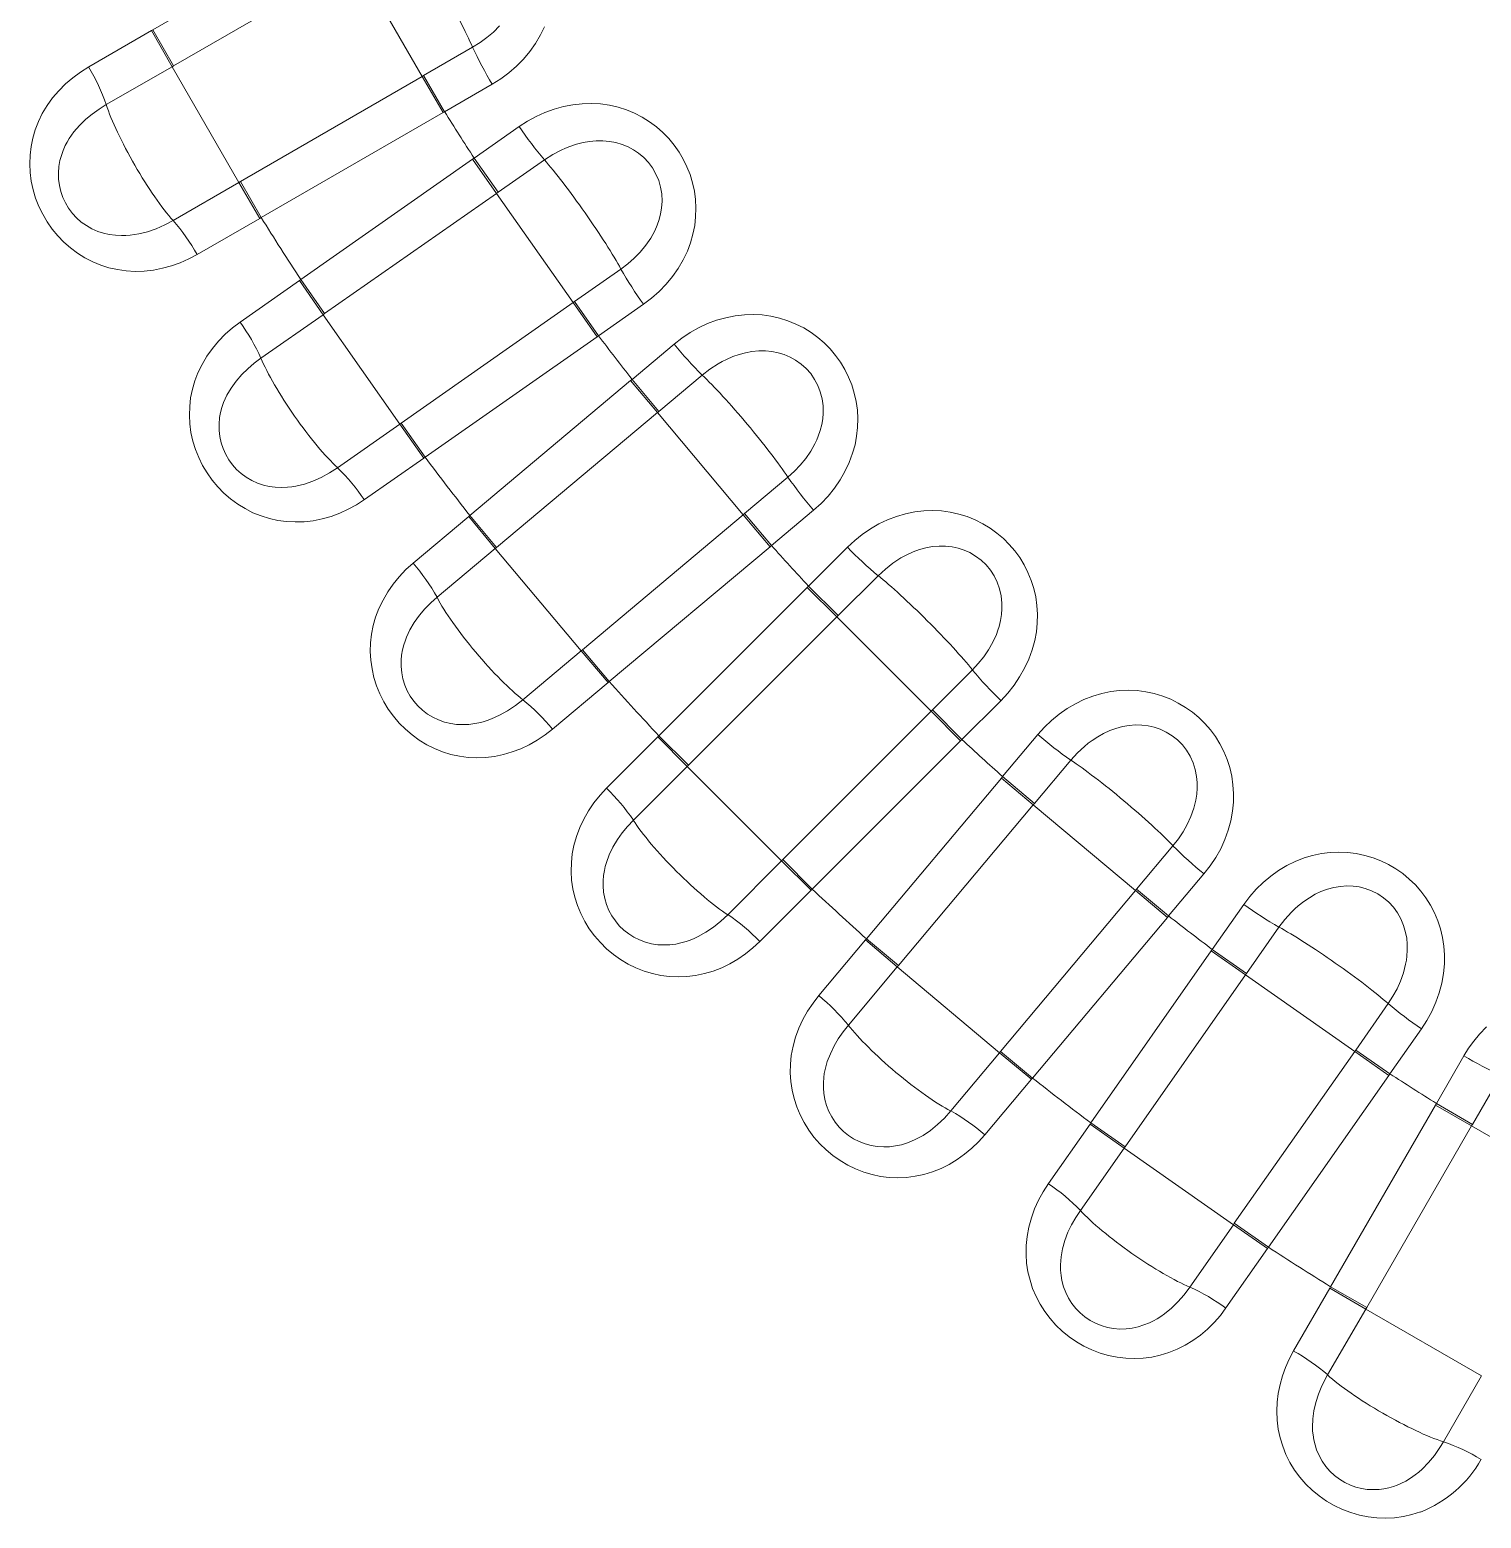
# Model space of a CAD drawing. Extents: x 407 to 892, y -26 to 445.
# Drawn here: x 754.52 to 768.24, y 135.75 to 149.82 of the extents above; entities that cross this region are included whole.
import ezdxf

# ---------------------------------------------------------------- set-up
doc = ezdxf.new("R2010")
doc.units = 0
doc.header["$LTSCALE"] = 7
doc.header["$MEASUREMENT"] = 0
doc.layers.add('8', color=251, linetype='CONTINUOUS', lineweight=15)

msp = doc.modelspace()

# ---------------------------------------------------------------- linework, layer by layer
at = {"layer": '8', "lineweight": 13, "ltscale": 0.049583}
for p, q in [((757.399, 150.809), (755.681, 149.817)), ((757.596, 150.468), (755.878, 149.476)), ((756.509, 148.384), (758.227, 149.375)), ((758.704, 148.594), (757.079, 147.456)), ((758.93, 148.271), (757.305, 147.134)), ((758.029, 146.1), (759.653, 147.238)), ((758.255, 145.778), (759.88, 146.915)), ((759.742, 143.958), (761.261, 145.233)), ((759.995, 143.656), (761.515, 144.931)), ((763.701, 142.745), (762.426, 141.225)), ((764.003, 142.491), (762.728, 140.972)), ((765.685, 141.11), (764.548, 139.485)), ((766.008, 140.884), (764.87, 139.259)), ((765.903, 138.536), (767.041, 140.16)), ((766.226, 138.31), (767.364, 139.934)), ((768.145, 139.457), (767.154, 137.739))]:
    msp.add_line(p, q, dxfattribs=at)
at = {"layer": '8', "lineweight": 13, "ltscale": 0.031529}
for p, q in [((757.596, 150.468), (758.227, 149.375)), ((758.93, 148.271), (759.653, 147.238)), ((760.451, 146.199), (761.261, 145.233)), ((762.146, 144.268), (763.038, 143.376)), ((760.732, 142.854), (761.623, 141.962)), ((764.003, 142.491), (764.969, 141.681)), ((766.008, 140.884), (767.041, 140.16)), ((768.145, 139.457), (769.238, 138.826))]:
    msp.add_line(p, q, dxfattribs=at)
at = {"layer": '8', "lineweight": 13, "ltscale": 0.017125}
for p, q in [((755.076, 149.467), (755.668, 149.81)), ((756.693, 148.035), (756.1, 147.693)), ((756.506, 147.055), (757.067, 147.448)), ((758.243, 145.769), (757.681, 145.377)), ((758.142, 144.776), (758.667, 145.217)), ((759.984, 143.647), (759.459, 143.207)), ((759.97, 142.649), (760.454, 143.134)), ((761.903, 141.684), (761.419, 141.2)), ((761.977, 140.689), (762.417, 141.214)), ((763.987, 139.897), (763.546, 139.372)), ((764.147, 138.911), (764.539, 139.473)), ((766.218, 138.297), (765.824, 137.737)), ((766.463, 137.33), (766.805, 137.923))]:
    msp.add_line(p, q, dxfattribs=at)
at = {"layer": '8', "lineweight": 13, "ltscale": 0.000370584}
msp.add_line((755.681, 149.817), (755.668, 149.81), dxfattribs=at)
at = {"layer": '8', "lineweight": 13, "ltscale": 0.009852}
for p, q in [((755.864, 149.468), (755.668, 149.81)), ((758.944, 148.281), (758.719, 148.604)), ((756.495, 148.375), (756.693, 148.035)), ((757.292, 147.124), (757.067, 147.448)), ((759.667, 147.248), (759.894, 146.925)), ((760.732, 142.854), (760.454, 143.134)), ((761.623, 141.962), (761.903, 141.684)), ((766.018, 140.897), (765.695, 141.124)), ((767.051, 140.174), (767.374, 139.949)), ((765.894, 138.522), (766.218, 138.297)), ((767.145, 137.725), (766.805, 137.923))]:
    msp.add_line(p, q, dxfattribs=at)
at = {"layer": '8', "lineweight": 13, "ltscale": 0.009853}
for p, q in [((755.878, 149.476), (755.681, 149.817)), ((758.241, 149.384), (758.439, 149.043)), ((758.93, 148.271), (758.704, 148.594)), ((756.509, 148.384), (756.706, 148.043)), ((757.305, 147.134), (757.079, 147.456)), ((759.653, 147.238), (759.88, 146.915)), ((760.451, 146.199), (760.197, 146.501)), ((760.464, 146.21), (760.211, 146.513)), ((758.029, 146.1), (758.255, 145.778)), ((758.931, 144.924), (758.678, 145.226)), ((761.261, 145.233), (761.515, 144.931)), ((761.274, 145.244), (761.528, 144.943)), ((762.146, 144.268), (761.867, 144.546)), ((762.158, 144.28), (761.88, 144.559)), ((759.742, 143.958), (759.995, 143.656)), ((763.038, 143.376), (763.316, 143.097)), ((763.05, 143.388), (763.329, 143.11)), ((760.743, 142.865), (760.465, 143.144)), ((764.003, 142.491), (763.701, 142.745)), ((764.014, 142.504), (763.713, 142.758)), ((761.635, 141.974), (761.914, 141.695)), ((764.969, 141.681), (765.271, 141.427)), ((764.98, 141.694), (765.282, 141.441)), ((762.728, 140.972), (762.426, 141.225)), ((766.008, 140.884), (765.685, 141.11)), ((763.694, 140.161), (763.996, 139.908)), ((767.041, 140.16), (767.364, 139.934)), ((768.154, 139.471), (767.813, 139.669)), ((764.87, 139.259), (764.548, 139.485)), ((765.903, 138.536), (766.226, 138.31)), ((767.154, 137.739), (766.812, 137.936))]:
    msp.add_line(p, q, dxfattribs=at)
at = {"layer": '8', "lineweight": 13, "ltscale": 0.013374}
for p, q in [((758.704, 149.652), (758.241, 149.384)), ((758.944, 148.281), (759.383, 148.587)), ((760.105, 147.555), (759.667, 147.248)), ((760.464, 146.21), (760.874, 146.553)), ((761.684, 145.588), (761.274, 145.244)), ((762.158, 144.28), (762.537, 144.657)), ((763.427, 143.767), (763.05, 143.388)), ((764.014, 142.504), (764.358, 142.914)), ((765.323, 142.104), (764.98, 141.694)), ((766.018, 140.897), (766.325, 141.335)), ((767.357, 140.613), (767.051, 140.174)), ((768.154, 139.471), (768.422, 139.934))]:
    msp.add_line(p, q, dxfattribs=at)
at = {"layer": '8', "lineweight": 13, "ltscale": 0.01795}
for p, q in [((755.241, 149.11), (755.864, 149.468)), ((756.703, 146.713), (757.292, 147.124)), ((758.368, 144.453), (758.918, 144.914)), ((759.729, 143.948), (759.18, 143.485)), ((760.223, 142.347), (760.732, 142.854)), ((761.623, 141.962), (761.117, 141.453)), ((762.255, 140.41), (762.717, 140.959)), ((763.684, 140.149), (763.223, 139.598)), ((765.894, 138.522), (765.483, 137.933)), ((768.238, 137.094), (767.88, 136.472))]:
    msp.add_line(p, q, dxfattribs=at)
at = {"layer": '8', "lineweight": 13, "ltscale": 0.000417325}
msp.add_line((755.878, 149.476), (755.864, 149.468), dxfattribs=at)
at = {"layer": '8', "lineweight": 13, "ltscale": 0.03153}
for p, q in [((755.864, 149.468), (756.495, 148.375)), ((757.292, 147.124), (758.015, 146.091)), ((764.861, 139.245), (765.894, 138.522)), ((767.145, 137.725), (768.238, 137.094))]:
    msp.add_line(p, q, dxfattribs=at)
at = {"layer": '8', "lineweight": 13, "ltscale": 0.000424518}
for p, q in [((758.227, 149.375), (758.241, 149.384)), ((768.154, 139.471), (768.145, 139.457))]:
    msp.add_line(p, q, dxfattribs=at)
at = {"layer": '8', "lineweight": 13, "ltscale": 0.009854}
for p, q in [((758.227, 149.375), (758.424, 149.034)), ((768.145, 139.457), (767.804, 139.654))]:
    msp.add_line(p, q, dxfattribs=at)
at = {"layer": '8', "lineweight": 13, "ltscale": 0.012962}
for p, q in [((758.888, 149.302), (758.439, 149.043)), ((767.813, 139.669), (768.072, 140.118))]:
    msp.add_line(p, q, dxfattribs=at)
at = {"layer": '8', "lineweight": 13, "ltscale": 0.049582}
for p, q in [((756.706, 148.043), (758.424, 149.034)), ((760.197, 146.501), (758.678, 145.226)), ((760.451, 146.199), (758.931, 144.924)), ((761.867, 144.546), (760.465, 143.144)), ((762.146, 144.268), (760.743, 142.865)), ((761.635, 141.974), (763.038, 143.376)), ((761.914, 141.695), (763.316, 143.097)), ((763.694, 140.161), (764.969, 141.681)), ((763.996, 139.908), (765.271, 141.427)), ((767.804, 139.654), (766.812, 137.936))]:
    msp.add_line(p, q, dxfattribs=at)
at = {"layer": '8', "lineweight": 13, "ltscale": 0.000445438}
for p, q in [((758.424, 149.034), (758.439, 149.043)), ((767.813, 139.669), (767.804, 139.654))]:
    msp.add_line(p, q, dxfattribs=at)
at = {"layer": '8', "lineweight": 13, "ltscale": 0.012961}
for p, q in [((758.719, 148.604), (759.143, 148.902)), ((760.319, 147.223), (759.894, 146.925)), ((760.211, 146.513), (760.608, 146.846)), ((761.926, 145.276), (761.528, 144.943)), ((761.88, 144.559), (762.246, 144.926)), ((763.696, 143.476), (763.329, 143.11)), ((763.713, 142.758), (764.046, 143.156)), ((765.616, 141.838), (765.282, 141.441)), ((765.695, 141.124), (765.992, 141.549)), ((767.672, 140.373), (767.374, 139.949))]:
    msp.add_line(p, q, dxfattribs=at)
at = {"layer": '8', "lineweight": 13, "ltscale": 0.000445518}
for p, q in [((758.719, 148.604), (758.704, 148.594)), ((767.364, 139.934), (767.374, 139.949))]:
    msp.add_line(p, q, dxfattribs=at)
at = {"layer": '8', "lineweight": 13, "ltscale": 0.017949}
for p, q in [((756.495, 148.375), (755.873, 148.015)), ((758.015, 146.091), (757.428, 145.678)), ((764.448, 138.658), (764.861, 139.245)), ((766.785, 137.104), (767.145, 137.725))]:
    msp.add_line(p, q, dxfattribs=at)
at = {"layer": '8', "lineweight": 13, "ltscale": 0.000417046}
for p, q in [((756.509, 148.384), (756.495, 148.375)), ((767.145, 137.725), (767.154, 137.739))]:
    msp.add_line(p, q, dxfattribs=at)
at = {"layer": '8', "lineweight": 13, "ltscale": 0.000424579}
for p, q in [((758.944, 148.281), (758.93, 148.271)), ((767.041, 140.16), (767.051, 140.174))]:
    msp.add_line(p, q, dxfattribs=at)
at = {"layer": '8', "lineweight": 13, "ltscale": 0.000371143}
for p, q in [((756.706, 148.043), (756.693, 148.035)), ((766.805, 137.923), (766.812, 137.936))]:
    msp.add_line(p, q, dxfattribs=at)
at = {"layer": '8', "lineweight": 13, "ltscale": 0.000371265}
for p, q in [((757.079, 147.456), (757.067, 147.448)), ((766.226, 138.31), (766.218, 138.297))]:
    msp.add_line(p, q, dxfattribs=at)
at = {"layer": '8', "lineweight": 13, "ltscale": 0.000423954}
for p, q in [((759.653, 147.238), (759.667, 147.248)), ((766.018, 140.897), (766.008, 140.884))]:
    msp.add_line(p, q, dxfattribs=at)
at = {"layer": '8', "lineweight": 13, "ltscale": 0.000417391}
for p, q in [((757.305, 147.134), (757.292, 147.124)), ((765.903, 138.536), (765.894, 138.522))]:
    msp.add_line(p, q, dxfattribs=at)
at = {"layer": '8', "lineweight": 13, "ltscale": 0.000445768}
for p, q in [((759.88, 146.915), (759.894, 146.925)), ((765.695, 141.124), (765.685, 141.11))]:
    msp.add_line(p, q, dxfattribs=at)
at = {"layer": '8', "lineweight": 13, "ltscale": 0.000445735}
for p, q in [((760.211, 146.513), (760.197, 146.501)), ((765.271, 141.427), (765.282, 141.441))]:
    msp.add_line(p, q, dxfattribs=at)
at = {"layer": '8', "lineweight": 13, "ltscale": 0.000424635}
for p, q in [((760.464, 146.21), (760.451, 146.199)), ((764.969, 141.681), (764.98, 141.694))]:
    msp.add_line(p, q, dxfattribs=at)
at = {"layer": '8', "lineweight": 13, "ltscale": 0.00041783}
for p, q in [((758.029, 146.1), (758.015, 146.091)), ((764.87, 139.259), (764.861, 139.245))]:
    msp.add_line(p, q, dxfattribs=at)
at = {"layer": '8', "lineweight": 13, "ltscale": 0.009851}
for p, q in [((758.015, 146.091), (758.243, 145.769)), ((758.918, 144.914), (758.667, 145.217)), ((759.729, 143.948), (759.984, 143.647)), ((762.717, 140.959), (762.417, 141.214)), ((763.684, 140.149), (763.987, 139.897)), ((764.861, 139.245), (764.539, 139.473))]:
    msp.add_line(p, q, dxfattribs=at)
at = {"layer": '8', "lineweight": 13, "ltscale": 0.000371015}
for p, q in [((758.255, 145.778), (758.243, 145.769)), ((764.548, 139.485), (764.539, 139.473))]:
    msp.add_line(p, q, dxfattribs=at)
at = {"layer": '8', "lineweight": 13, "ltscale": 0.000371403}
for p, q in [((758.678, 145.226), (758.667, 145.217)), ((763.996, 139.908), (763.987, 139.897))]:
    msp.add_line(p, q, dxfattribs=at)
at = {"layer": '8', "lineweight": 13, "ltscale": 0.000425031}
msp.add_line((761.261, 145.233), (761.274, 145.244), dxfattribs=at)
at = {"layer": '8', "lineweight": 13, "ltscale": 0.000417601}
for p, q in [((758.931, 144.924), (758.918, 144.914)), ((763.694, 140.161), (763.684, 140.149))]:
    msp.add_line(p, q, dxfattribs=at)
at = {"layer": '8', "lineweight": 13, "ltscale": 0.031531}
for p, q in [((758.918, 144.914), (759.729, 143.948)), ((762.717, 140.959), (763.684, 140.149))]:
    msp.add_line(p, q, dxfattribs=at)
at = {"layer": '8', "lineweight": 13, "ltscale": 0.000446132}
msp.add_line((761.515, 144.931), (761.528, 144.943), dxfattribs=at)
at = {"layer": '8', "lineweight": 13, "ltscale": 0.00044615}
msp.add_line((761.88, 144.559), (761.867, 144.546), dxfattribs=at)
at = {"layer": '8', "lineweight": 13, "ltscale": 0.000424571}
for p, q in [((762.158, 144.28), (762.146, 144.268)), ((763.038, 143.376), (763.05, 143.388))]:
    msp.add_line(p, q, dxfattribs=at)
at = {"layer": '8', "lineweight": 13, "ltscale": 0.000416923}
for p, q in [((759.742, 143.958), (759.729, 143.948)), ((762.728, 140.972), (762.717, 140.959))]:
    msp.add_line(p, q, dxfattribs=at)
at = {"layer": '8', "lineweight": 13, "ltscale": 0.000371103}
for p, q in [((759.995, 143.656), (759.984, 143.647)), ((762.426, 141.225), (762.417, 141.214))]:
    msp.add_line(p, q, dxfattribs=at)
at = {"layer": '8', "lineweight": 13, "ltscale": 0.000370623}
for p, q in [((760.465, 143.144), (760.454, 143.134)), ((761.914, 141.695), (761.903, 141.684))]:
    msp.add_line(p, q, dxfattribs=at)
at = {"layer": '8', "lineweight": 13, "ltscale": 0.000445612}
msp.add_line((763.316, 143.097), (763.329, 143.11), dxfattribs=at)
at = {"layer": '8', "lineweight": 13, "ltscale": 0.000417557}
for p, q in [((760.743, 142.865), (760.732, 142.854)), ((761.635, 141.974), (761.623, 141.962))]:
    msp.add_line(p, q, dxfattribs=at)
at = {"layer": '8', "lineweight": 13, "ltscale": 0.000445641}
msp.add_line((763.713, 142.758), (763.701, 142.745), dxfattribs=at)
at = {"layer": '8', "lineweight": 13, "ltscale": 0.00042454}
msp.add_line((764.014, 142.504), (764.003, 142.491), dxfattribs=at)
at = {"layer": '8', "lineweight": 13}
for points in [[(758.959, 149.855), (758.9, 149.796), (758.839, 149.744), (758.774, 149.696), (758.704, 149.652)], [(759.382, 149.844), (759.345, 149.768), (759.299, 149.688), (759.245, 149.612), (759.185, 149.54), (759.119, 149.473), (759.047, 149.41), (758.97, 149.353), (758.888, 149.302)], [(756.1, 147.693), (756.021, 147.651), (755.94, 147.616), (755.857, 147.586), (755.772, 147.563), (755.687, 147.546), (755.601, 147.537), (755.515, 147.534), (755.43, 147.539), (755.348, 147.55), (755.267, 147.568), (755.189, 147.593), (755.113, 147.624), (755.039, 147.662), (754.969, 147.706), (754.903, 147.755), (754.841, 147.809), (754.783, 147.869), (754.73, 147.933), (754.683, 148.001), (754.641, 148.073), (754.604, 148.148), (754.574, 148.225), (754.55, 148.305), (754.533, 148.386), (754.522, 148.468), (754.518, 148.55), (754.521, 148.632), (754.531, 148.714), (754.548, 148.794), (754.571, 148.873), (754.601, 148.95), (754.637, 149.025), (754.682, 149.1), (754.734, 149.173), (754.792, 149.241), (754.856, 149.305), (754.924, 149.364), (754.998, 149.418), (755.076, 149.467)], [(755.873, 148.015), (755.794, 147.973), (755.712, 147.937), (755.63, 147.909), (755.548, 147.888), (755.507, 147.881), (755.466, 147.876), (755.426, 147.873), (755.386, 147.872), (755.328, 147.875), (755.27, 147.883), (755.215, 147.895), (755.161, 147.912), (755.106, 147.937), (755.054, 147.966), (755.005, 148), (754.961, 148.039), (754.921, 148.082), (754.885, 148.13), (754.855, 148.18), (754.83, 148.233), (754.811, 148.289), (754.798, 148.346), (754.79, 148.405), (754.789, 148.464), (754.793, 148.524), (754.804, 148.583), (754.817, 148.63), (754.834, 148.677), (754.854, 148.722), (754.872, 148.756), (754.891, 148.789), (754.936, 148.853), (754.989, 148.914), (755.048, 148.971), (755.108, 149.021), (755.173, 149.068), (755.241, 149.11)], [(759.143, 148.902), (759.222, 148.953), (759.303, 148.997), (759.388, 149.036), (759.474, 149.067), (759.562, 149.092), (759.651, 149.109), (759.74, 149.118), (759.829, 149.121), (759.914, 149.116), (759.997, 149.104), (760.079, 149.085), (760.158, 149.06), (760.234, 149.028), (760.307, 148.991), (760.377, 148.947), (760.443, 148.899), (760.503, 148.846), (760.558, 148.789), (760.609, 148.727), (760.655, 148.662), (760.695, 148.594), (760.73, 148.522), (760.759, 148.448), (760.783, 148.371), (760.8, 148.292), (760.81, 148.212), (760.815, 148.13), (760.812, 148.049), (760.803, 147.967), (760.786, 147.885), (760.763, 147.805), (760.734, 147.726), (760.695, 147.643), (760.648, 147.562), (760.594, 147.485), (760.534, 147.412), (760.467, 147.344), (760.396, 147.281), (760.319, 147.223)], [(759.383, 148.587), (759.461, 148.637), (759.541, 148.68), (759.582, 148.698), (759.623, 148.715), (759.686, 148.735), (759.748, 148.751), (759.81, 148.762), (759.871, 148.768), (759.935, 148.768), (759.998, 148.762), (760.059, 148.751), (760.117, 148.734), (760.173, 148.712), (760.225, 148.684), (760.273, 148.652), (760.323, 148.61), (760.367, 148.563), (760.405, 148.511), (760.437, 148.454), (760.463, 148.394), (760.481, 148.331), (760.492, 148.266), (760.495, 148.198), (760.49, 148.13), (760.481, 148.076), (760.467, 148.023), (760.449, 147.969), (760.425, 147.916), (760.407, 147.881), (760.387, 147.847), (760.341, 147.78), (760.288, 147.716), (760.232, 147.659), (760.171, 147.605), (760.105, 147.555)], [(757.681, 145.377), (757.607, 145.328), (757.529, 145.286), (757.449, 145.249), (757.366, 145.218), (757.283, 145.194), (757.198, 145.177), (757.113, 145.167), (757.027, 145.165), (756.945, 145.169), (756.863, 145.18), (756.783, 145.198), (756.704, 145.222), (756.628, 145.253), (756.554, 145.291), (756.484, 145.334), (756.417, 145.383), (756.354, 145.437), (756.296, 145.496), (756.243, 145.56), (756.195, 145.628), (756.152, 145.699), (756.115, 145.774), (756.085, 145.851), (756.06, 145.93), (756.042, 146.011), (756.031, 146.092), (756.027, 146.174), (756.03, 146.257), (756.039, 146.338), (756.056, 146.419), (756.079, 146.498), (756.108, 146.576), (756.147, 146.655), (756.192, 146.732), (756.244, 146.805), (756.301, 146.874), (756.365, 146.939), (756.433, 146.999), (756.506, 147.055)], [(760.608, 146.846), (760.682, 146.903), (760.759, 146.955), (760.84, 147.001), (760.923, 147.04), (761.009, 147.072), (761.096, 147.096), (761.184, 147.114), (761.272, 147.124), (761.357, 147.126), (761.441, 147.122), (761.524, 147.11), (761.605, 147.092), (761.684, 147.067), (761.76, 147.036), (761.833, 146.999), (761.903, 146.956), (761.967, 146.909), (762.027, 146.857), (762.083, 146.8), (762.135, 146.739), (762.181, 146.674), (762.222, 146.606), (762.258, 146.535), (762.287, 146.461), (762.311, 146.383), (762.329, 146.304), (762.34, 146.223), (762.345, 146.142), (762.342, 146.059), (762.333, 145.977), (762.318, 145.895), (762.295, 145.814), (762.263, 145.727), (762.223, 145.643), (762.177, 145.562), (762.123, 145.484), (762.063, 145.41), (761.997, 145.34), (761.926, 145.276)], [(760.874, 146.553), (760.947, 146.61), (761.024, 146.66), (761.063, 146.682), (761.103, 146.702), (761.163, 146.728), (761.223, 146.749), (761.284, 146.765), (761.344, 146.776), (761.409, 146.782), (761.472, 146.782), (761.533, 146.776), (761.593, 146.764), (761.65, 146.747), (761.704, 146.724), (761.755, 146.696), (761.808, 146.658), (761.857, 146.615), (761.899, 146.567), (761.936, 146.513), (761.967, 146.456), (761.99, 146.394), (762.007, 146.33), (762.016, 146.263), (762.017, 146.194), (762.013, 146.14), (762.004, 146.086), (761.99, 146.031), (761.971, 145.976), (761.956, 145.94), (761.939, 145.904), (761.899, 145.833), (761.852, 145.764), (761.801, 145.703), (761.745, 145.644), (761.684, 145.588)], [(757.428, 145.678), (757.352, 145.629), (757.274, 145.586), (757.195, 145.551), (757.115, 145.523), (757.074, 145.512), (757.034, 145.503), (756.995, 145.497), (756.955, 145.493), (756.896, 145.49), (756.839, 145.493), (756.782, 145.501), (756.727, 145.513), (756.67, 145.533), (756.616, 145.557), (756.564, 145.587), (756.517, 145.622), (756.473, 145.662), (756.434, 145.706), (756.399, 145.753), (756.37, 145.804), (756.346, 145.858), (756.327, 145.914), (756.315, 145.972), (756.308, 146.031), (756.307, 146.091), (756.313, 146.151), (756.322, 146.199), (756.334, 146.246), (756.351, 146.293), (756.365, 146.328), (756.382, 146.363), (756.421, 146.43), (756.468, 146.496), (756.522, 146.558), (756.578, 146.613), (756.638, 146.665), (756.703, 146.713)], [(762.246, 144.926), (762.315, 144.989), (762.387, 145.048), (762.464, 145.1), (762.543, 145.146), (762.626, 145.185), (762.71, 145.218), (762.796, 145.243), (762.884, 145.26), (762.968, 145.27), (763.052, 145.273), (763.135, 145.269), (763.218, 145.258), (763.299, 145.24), (763.377, 145.216), (763.453, 145.185), (763.527, 145.148), (763.595, 145.107), (763.659, 145.06), (763.72, 145.009), (763.776, 144.953), (763.828, 144.892), (763.875, 144.828), (763.917, 144.759), (763.953, 144.688), (763.983, 144.613), (764.008, 144.536), (764.026, 144.456), (764.038, 144.375), (764.043, 144.293), (764.041, 144.21), (764.032, 144.127), (764.017, 144.044), (763.993, 143.955), (763.961, 143.868), (763.921, 143.783), (763.874, 143.701), (763.821, 143.622), (763.761, 143.547), (763.696, 143.476)], [(762.537, 144.657), (762.605, 144.72), (762.677, 144.776), (762.714, 144.802), (762.752, 144.825), (762.809, 144.856), (762.868, 144.883), (762.927, 144.904), (762.986, 144.92), (763.049, 144.932), (763.112, 144.937), (763.174, 144.936), (763.235, 144.93), (763.293, 144.918), (763.349, 144.9), (763.402, 144.876), (763.458, 144.843), (763.51, 144.805), (763.557, 144.76), (763.598, 144.71), (763.634, 144.655), (763.662, 144.596), (763.684, 144.534), (763.699, 144.468), (763.707, 144.399), (763.707, 144.345), (763.703, 144.29), (763.694, 144.234), (763.68, 144.178), (763.668, 144.141), (763.655, 144.103), (763.621, 144.029), (763.58, 143.957), (763.534, 143.891), (763.483, 143.827), (763.427, 143.767)], [(759.459, 143.207), (759.389, 143.152), (759.315, 143.103), (759.238, 143.059), (759.159, 143.022), (759.078, 142.991), (758.995, 142.966), (758.911, 142.949), (758.826, 142.939), (758.743, 142.936), (758.661, 142.94), (758.579, 142.95), (758.499, 142.968), (758.42, 142.992), (758.343, 143.023), (758.27, 143.06), (758.199, 143.103), (758.132, 143.152), (758.069, 143.206), (758.01, 143.264), (757.956, 143.328), (757.907, 143.395), (757.864, 143.466), (757.827, 143.54), (757.796, 143.617), (757.771, 143.696), (757.753, 143.776), (757.741, 143.858), (757.737, 143.94), (757.739, 144.022), (757.748, 144.104), (757.764, 144.185), (757.787, 144.264), (757.819, 144.347), (757.857, 144.427), (757.902, 144.504), (757.954, 144.578), (758.011, 144.648), (758.074, 144.715), (758.142, 144.776)], [(759.18, 143.485), (759.109, 143.429), (759.035, 143.38), (758.959, 143.338), (758.882, 143.303), (758.842, 143.289), (758.803, 143.277), (758.764, 143.267), (758.725, 143.259), (758.667, 143.252), (758.609, 143.25), (758.552, 143.252), (758.497, 143.26), (758.438, 143.274), (758.382, 143.294), (758.328, 143.319), (758.277, 143.35), (758.23, 143.386), (758.187, 143.426), (758.148, 143.471), (758.115, 143.519), (758.086, 143.57), (758.063, 143.624), (758.045, 143.681), (758.034, 143.739), (758.028, 143.798), (758.028, 143.859), (758.033, 143.907), (758.041, 143.956), (758.053, 144.004), (758.065, 144.04), (758.078, 144.076), (758.112, 144.147), (758.153, 144.216), (758.201, 144.283), (758.252, 144.343), (758.308, 144.4), (758.368, 144.453)], [(764.046, 143.156), (764.108, 143.225), (764.175, 143.289), (764.247, 143.348), (764.322, 143.401), (764.401, 143.447), (764.482, 143.487), (764.566, 143.519), (764.651, 143.545), (764.735, 143.562), (764.818, 143.572), (764.902, 143.575), (764.985, 143.571), (765.067, 143.56), (765.147, 143.543), (765.226, 143.519), (765.302, 143.489), (765.373, 143.454), (765.442, 143.413), (765.507, 143.367), (765.568, 143.316), (765.625, 143.26), (765.677, 143.2), (765.724, 143.136), (765.766, 143.068), (765.803, 142.996), (765.835, 142.921), (765.86, 142.843), (765.878, 142.763), (765.89, 142.682), (765.896, 142.599), (765.895, 142.516), (765.886, 142.432), (765.87, 142.341), (765.846, 142.251), (765.814, 142.163), (765.774, 142.077), (765.728, 141.994), (765.675, 141.914), (765.616, 141.838)], [(764.358, 142.914), (764.421, 142.982), (764.487, 143.044), (764.522, 143.073), (764.558, 143.099), (764.613, 143.135), (764.668, 143.167), (764.725, 143.193), (764.783, 143.214), (764.845, 143.231), (764.908, 143.242), (764.969, 143.247), (765.03, 143.246), (765.089, 143.239), (765.146, 143.226), (765.201, 143.207), (765.26, 143.179), (765.316, 143.145), (765.366, 143.105), (765.412, 143.059), (765.451, 143.007), (765.485, 142.951), (765.513, 142.89), (765.533, 142.826), (765.546, 142.759), (765.552, 142.704), (765.552, 142.649), (765.548, 142.593), (765.539, 142.536), (765.531, 142.497), (765.52, 142.459), (765.493, 142.382), (765.458, 142.306), (765.419, 142.237), (765.374, 142.169), (765.323, 142.104)], [(761.419, 141.2), (761.353, 141.14), (761.284, 141.084), (761.212, 141.034), (761.136, 140.99), (761.058, 140.952), (760.977, 140.92), (760.895, 140.896), (760.812, 140.878), (760.729, 140.868), (760.647, 140.865), (760.565, 140.868), (760.483, 140.879), (760.403, 140.896), (760.324, 140.92), (760.247, 140.95), (760.173, 140.987), (760.102, 141.03), (760.034, 141.078), (759.97, 141.131), (759.911, 141.19), (759.857, 141.253), (759.807, 141.32), (759.764, 141.39), (759.726, 141.464), (759.695, 141.54), (759.67, 141.619), (759.651, 141.699), (759.639, 141.78), (759.635, 141.862), (759.637, 141.945), (759.646, 142.027), (759.661, 142.108), (759.685, 142.193), (759.717, 142.276), (759.755, 142.357), (759.8, 142.435), (759.851, 142.51), (759.908, 142.582), (759.97, 142.649)], [(761.117, 141.453), (761.051, 141.392), (760.981, 141.336), (760.909, 141.287), (760.835, 141.246), (760.797, 141.228), (760.759, 141.213), (760.721, 141.2), (760.683, 141.189), (760.626, 141.176), (760.569, 141.169), (760.512, 141.167), (760.455, 141.169), (760.396, 141.178), (760.338, 141.193), (760.282, 141.214), (760.229, 141.24), (760.179, 141.271), (760.133, 141.308), (760.09, 141.349), (760.053, 141.394), (760.02, 141.442), (759.992, 141.494), (759.969, 141.549), (759.953, 141.606), (759.942, 141.665), (759.937, 141.725), (759.937, 141.774), (759.941, 141.823), (759.949, 141.872), (759.957, 141.909), (759.968, 141.946), (759.995, 142.019), (760.03, 142.092), (760.072, 142.163), (760.117, 142.227), (760.168, 142.288), (760.223, 142.347)], [(765.992, 141.549), (766.049, 141.624), (766.11, 141.694), (766.176, 141.758), (766.247, 141.818), (766.321, 141.871), (766.399, 141.917), (766.479, 141.957), (766.562, 141.989), (766.643, 142.014), (766.726, 142.031), (766.809, 142.041), (766.892, 142.045), (766.974, 142.041), (767.056, 142.031), (767.136, 142.014), (767.215, 141.991), (767.289, 141.962), (767.361, 141.927), (767.43, 141.887), (767.495, 141.841), (767.556, 141.79), (767.614, 141.735), (767.666, 141.675), (767.714, 141.611), (767.758, 141.543), (767.795, 141.471), (767.827, 141.396), (767.852, 141.318), (767.872, 141.238), (767.884, 141.156), (767.89, 141.073), (767.889, 140.988), (767.881, 140.897), (767.864, 140.805), (767.84, 140.714), (767.809, 140.625), (767.77, 140.538), (767.724, 140.454), (767.672, 140.373)], [(766.325, 141.335), (766.381, 141.409), (766.442, 141.476), (766.475, 141.508), (766.508, 141.537), (766.559, 141.578), (766.612, 141.614), (766.666, 141.646), (766.722, 141.672), (766.783, 141.694), (766.844, 141.711), (766.905, 141.721), (766.965, 141.725), (767.025, 141.723), (767.083, 141.715), (767.139, 141.701), (767.201, 141.679), (767.258, 141.649), (767.312, 141.613), (767.362, 141.571), (767.406, 141.524), (767.444, 141.471), (767.477, 141.413), (767.503, 141.35), (767.522, 141.284), (767.532, 141.231), (767.537, 141.176), (767.538, 141.119), (767.535, 141.062), (767.529, 141.023), (767.522, 140.984), (767.502, 140.905), (767.474, 140.826), (767.441, 140.753), (767.402, 140.682), (767.357, 140.613)], [(763.546, 139.372), (763.486, 139.306), (763.422, 139.245), (763.354, 139.189), (763.283, 139.138), (763.208, 139.093), (763.131, 139.055), (763.051, 139.023), (762.969, 138.998), (762.888, 138.981), (762.806, 138.97), (762.724, 138.967), (762.642, 138.97), (762.56, 138.98), (762.479, 138.997), (762.4, 139.021), (762.323, 139.051), (762.249, 139.087), (762.177, 139.13), (762.109, 139.177), (762.045, 139.23), (761.985, 139.288), (761.93, 139.351), (761.881, 139.417), (761.837, 139.488), (761.799, 139.561), (761.767, 139.637), (761.742, 139.715), (761.723, 139.795), (761.711, 139.876), (761.706, 139.958), (761.708, 140.041), (761.716, 140.123), (761.733, 140.21), (761.757, 140.296), (761.788, 140.38), (761.826, 140.461), (761.87, 140.54), (761.921, 140.617), (761.977, 140.689)], [(763.223, 139.598), (763.163, 139.531), (763.098, 139.469), (763.031, 139.414), (762.961, 139.367), (762.925, 139.346), (762.888, 139.327), (762.851, 139.311), (762.815, 139.296), (762.758, 139.279), (762.702, 139.267), (762.645, 139.26), (762.589, 139.258), (762.529, 139.261), (762.47, 139.271), (762.413, 139.287), (762.357, 139.308), (762.305, 139.335), (762.255, 139.367), (762.21, 139.404), (762.168, 139.446), (762.131, 139.491), (762.099, 139.541), (762.072, 139.593), (762.05, 139.649), (762.034, 139.706), (762.024, 139.766), (762.02, 139.814), (762.02, 139.863), (762.023, 139.913), (762.028, 139.951), (762.036, 139.989), (762.056, 140.064), (762.085, 140.139), (762.121, 140.214), (762.16, 140.281), (762.205, 140.347), (762.255, 140.41)], [(768.287, 140.394), (768.22, 140.324), (768.166, 140.259), (768.117, 140.19), (768.072, 140.118)], [(765.824, 137.737), (765.771, 137.666), (765.712, 137.599), (765.649, 137.537), (765.583, 137.48), (765.512, 137.429), (765.438, 137.384), (765.362, 137.346), (765.283, 137.314), (765.203, 137.289), (765.123, 137.272), (765.041, 137.261), (764.959, 137.257), (764.877, 137.26), (764.795, 137.27), (764.714, 137.287), (764.634, 137.31), (764.557, 137.34), (764.482, 137.375), (764.41, 137.417), (764.341, 137.464), (764.277, 137.517), (764.217, 137.574), (764.162, 137.636), (764.112, 137.702), (764.068, 137.772), (764.029, 137.845), (763.997, 137.92), (763.972, 137.999), (763.952, 138.079), (763.94, 138.16), (763.935, 138.242), (763.936, 138.325), (763.945, 138.413), (763.961, 138.5), (763.985, 138.587), (764.016, 138.672), (764.053, 138.754), (764.097, 138.834), (764.147, 138.911)], [(765.483, 137.933), (765.429, 137.861), (765.37, 137.794), (765.308, 137.734), (765.242, 137.68), (765.208, 137.656), (765.173, 137.634), (765.138, 137.615), (765.102, 137.597), (765.048, 137.575), (764.993, 137.558), (764.937, 137.546), (764.881, 137.539), (764.821, 137.537), (764.761, 137.542), (764.703, 137.552), (764.646, 137.569), (764.591, 137.591), (764.539, 137.619), (764.49, 137.652), (764.446, 137.69), (764.405, 137.732), (764.368, 137.778), (764.337, 137.828), (764.31, 137.881), (764.289, 137.937), (764.274, 137.996), (764.266, 138.044), (764.261, 138.093), (764.26, 138.143), (764.262, 138.181), (764.266, 138.219), (764.28, 138.296), (764.302, 138.373), (764.331, 138.451), (764.365, 138.521), (764.404, 138.591), (764.448, 138.658)], [(767.662, 135.808), (767.582, 135.783), (767.501, 135.764), (767.418, 135.753), (767.334, 135.749), (767.251, 135.751), (767.167, 135.761), (767.085, 135.778), (767.003, 135.802), (766.924, 135.832), (766.847, 135.868), (766.774, 135.911), (766.704, 135.959), (766.639, 136.013), (766.578, 136.072), (766.523, 136.136), (766.473, 136.204), (766.428, 136.276), (766.391, 136.351), (766.36, 136.429), (766.335, 136.509), (766.318, 136.591), (766.307, 136.675), (766.304, 136.76), (766.308, 136.845), (766.318, 136.929), (766.335, 137.012), (766.358, 137.094), (766.387, 137.174), (766.422, 137.253), (766.463, 137.33)], [(767.476, 136.076), (767.442, 136.062), (767.409, 136.05), (767.363, 136.036), (767.317, 136.027), (767.271, 136.021), (767.215, 136.019), (767.16, 136.021), (767.106, 136.03), (767.053, 136.043), (767.001, 136.061), (766.948, 136.086), (766.897, 136.117), (766.85, 136.153), (766.807, 136.193), (766.768, 136.238), (766.734, 136.287), (766.705, 136.34), (766.681, 136.395), (766.666, 136.441), (766.655, 136.488), (766.647, 136.536), (766.643, 136.573), (766.642, 136.61), (766.645, 136.687), (766.655, 136.765), (766.674, 136.843), (766.699, 136.922), (766.724, 136.983), (766.753, 137.044), (766.785, 137.104)], [(767.476, 136.076), (767.523, 136.1), (767.569, 136.128), (767.613, 136.159), (767.646, 136.185), (767.677, 136.213), (767.738, 136.274), (767.794, 136.342), (767.846, 136.416), (767.88, 136.472)]]:
    msp.add_lwpolyline(points, dxfattribs=at)
for centre, radius, start, end in [((762.339, 151.348), 4.011, 205.0105, 210.6618), ((753.37, 148.449), 1.985, 19.4411, 30.8233), ((783.417, 164.648), 29.452, 211.9938, 213.0062), ((762.456, 151.165), 4.011, 214.3382, 219.9896), ((754.366, 146.725), 1.985, 29.1767, 40.5588), ((783.417, 164.648), 31.452, 211.867, 213.133), ((763.578, 149.561), 4.011, 210.0105, 215.6618), ((754.896, 145.892), 1.985, 24.4411, 35.8233), ((783.417, 164.648), 29.452, 216.9938, 218.0062), ((763.71, 149.389), 4.011, 219.3382, 224.9895), ((783.417, 164.648), 31.452, 216.867, 218.133), ((756.038, 144.261), 1.985, 34.1767, 45.5589), ((764.969, 147.89), 4.011, 215.0105, 220.6618), ((783.417, 164.648), 29.452, 221.9938, 223.0062), ((765.115, 147.729), 4.011, 224.3382, 229.9895), ((756.639, 143.478), 1.985, 29.4411, 40.8233), ((783.417, 164.648), 31.452, 221.867, 223.133), ((766.499, 146.345), 4.011, 220.0105, 225.6618), ((757.919, 141.952), 1.985, 39.1767, 50.5588), ((783.417, 164.648), 29.452, 226.9938, 228.0062), ((766.659, 146.199), 4.011, 229.3382, 234.9895), ((758.586, 141.224), 1.985, 34.4411, 45.8233), ((768.159, 144.941), 4.011, 225.0105, 230.6619), ((783.417, 164.648), 31.452, 226.867, 228.133), ((768.331, 144.808), 4.011, 234.3382, 239.9895), ((759.994, 139.817), 1.985, 44.1767, 55.5588), ((783.417, 164.648), 29.452, 231.9938, 233.0062), ((760.722, 139.149), 1.985, 39.4411, 50.8233), ((769.934, 143.686), 4.011, 230.0105, 235.6619), ((770.118, 143.569), 4.011, 239.3381, 244.9895), ((783.417, 164.648), 31.452, 231.867, 233.133), ((783.417, 164.648), 29.452, 236.9938, 238.0062), ((762.248, 137.87), 1.985, 49.1767, 60.5588), ((763.031, 137.268), 1.985, 44.4411, 55.8233), ((783.417, 164.648), 31.452, 236.867, 238.133), ((764.662, 136.126), 1.985, 54.1767, 65.5589), ((765.495, 135.596), 1.985, 49.4411, 60.8233), ((767.219, 134.6), 1.985, 59.1766, 70.5588), ((767.263, 136.846), 1.113, 291.0511, 330.9919)]:
    msp.add_arc(centre, radius, start, end, dxfattribs=at)
for centre, major_axis, ratio, start_param, end_param in [((758.351, 150.176), (-0.4, 0.693), 0.08912, 3.80602, 5.618757), ((755.63, 148.605), (-0.4, 0.693), 0.171335, 0.660114, 2.481479), ((759.708, 148.046), (-0.459, 0.655), 0.08912, 3.80602, 5.618757), ((757.134, 146.244), (-0.459, 0.655), 0.171335, 0.660114, 2.481479), ((761.245, 146.043), (-0.514, 0.613), 0.08912, 3.80602, 5.618757), ((762.951, 144.181), (-0.566, 0.566), 0.08912, 3.80602, 5.618757), ((758.838, 144.023), (-0.514, 0.613), 0.171335, 0.660114, 2.481479), ((764.813, 142.475), (-0.613, 0.514), 0.08912, 3.80602, 5.618757), ((760.729, 141.959), (-0.566, 0.566), 0.171335, 0.660114, 2.481479), ((766.816, 140.938), (-0.655, 0.459), 0.08912, 3.80602, 5.618757), ((762.793, 140.068), (-0.613, 0.514), 0.171335, 0.660114, 2.481479), ((765.014, 138.364), (-0.655, 0.459), 0.171335, 0.660114, 2.481479), ((767.374, 136.86), (-0.693, 0.4), 0.171335, 0.660114, 2.481479)]:
    msp.add_ellipse(centre, major_axis=major_axis, ratio=ratio, start_param=start_param, end_param=end_param, dxfattribs=at)

doc.saveas('drawing.dxf')
